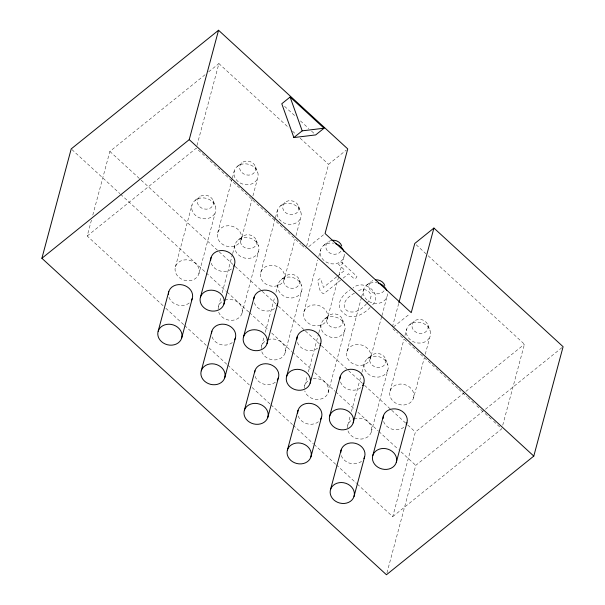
<?xml version="1.0" encoding="UTF-8"?>
<svg xmlns="http://www.w3.org/2000/svg" width="605" height="605" viewBox="0 0 605 605"><rect width="100%" height="100%" fill="white"/><g stroke="black" fill="none" stroke-linecap="round" stroke-linejoin="round"><path stroke-width="0.45" stroke-dasharray="3.02 2.27" d="M163.055 305.691L87.196 236.01L91.582 219.638M92.799 215.093L109.86 151.409L205.738 74.196M196.973 145.465L218.912 63.585L289.024 127.98M175.42 266.828L192.019 204.891M198.901 273.755A12.244 10.345 15 0 0 183.912 259.991A12.244 10.345 15 0 0 178.672 277.128A12.244 10.345 15 0 0 198.901 273.755L215.493 211.818A12.244 10.345 15 0 0 200.505 198.054A12.244 10.345 15 0 0 195.264 215.191A12.244 10.345 15 0 0 215.493 211.818M217.709 232.774L232.108 179.035M232.35 178.12L234.309 170.837M218.511 306.402L221.196 296.382M222.171 292.737L232.426 254.486M232.668 253.571L235.111 244.465M241.183 239.693A12.244 10.345 15 0 0 226.202 225.93A12.244 10.345 15 0 0 220.954 243.074A12.244 10.345 15 0 0 241.183 239.693L257.783 177.757A12.244 10.345 15 0 0 242.794 163.993A12.244 10.345 15 0 0 237.553 181.137A12.244 10.345 15 0 0 257.783 177.757M241.985 313.329L258.585 251.393A12.244 10.345 15 0 0 243.596 237.629A12.244 10.345 15 0 0 238.355 254.766A12.244 10.345 15 0 0 258.585 251.393M260.8 272.348L275.199 218.609M275.441 217.694L277.392 210.411M261.602 345.977L264.287 335.964M265.262 332.319L274.783 296.798M276.001 292.238L278.202 284.04M284.274 279.276A12.244 10.345 15 0 0 269.293 265.512A12.244 10.345 15 0 0 264.045 282.648A12.244 10.345 15 0 0 284.274 279.276L295.013 239.194M295.989 235.557L300.874 217.339A12.244 10.345 15 0 0 285.885 203.575A12.244 10.345 15 0 0 280.644 220.712A12.244 10.345 15 0 0 300.874 217.339M306.652 246.197L328.591 164.326L346.317 150.048M285.076 352.904L301.676 290.967A12.244 10.345 15 0 0 286.687 277.203A12.244 10.345 15 0 0 281.446 294.348A12.244 10.345 15 0 0 301.676 290.967M303.891 311.923L317.799 260.006M318.774 256.361L320.484 249.986M304.693 385.559L307.378 375.539M308.353 371.893L318.601 333.642M318.85 332.727L321.285 323.622M327.365 318.85A12.244 10.345 15 0 0 312.384 305.086A12.244 10.345 15 0 0 307.136 322.223A12.244 10.345 15 0 0 327.365 318.85L338.838 276.039M339.08 275.131L343.965 256.913M328.167 392.486L344.767 330.549A12.244 10.345 15 0 0 329.778 316.786A12.244 10.345 15 0 0 324.537 333.922A12.244 10.345 15 0 0 344.767 330.549M346.983 351.505L361.382 297.766M361.624 296.851L363.575 289.568M347.784 425.133L350.469 415.113M351.445 411.476L361.692 373.217M361.941 372.309L364.376 363.197M370.457 358.425A12.244 10.345 15 0 0 355.468 344.661A12.244 10.345 15 0 0 350.227 361.805A12.244 10.345 15 0 0 370.457 358.425L381.687 316.528M381.929 315.621L387.056 296.488M398.68 303.521L392.101 328.084L397.651 333.181M371.258 432.061L387.858 370.124A12.244 10.345 15 0 0 372.869 356.36A12.244 10.345 15 0 0 367.628 373.497A12.244 10.345 15 0 0 387.858 370.124M390.074 391.08L403.981 339.163M404.957 335.518L406.666 329.143M413.548 398.007A12.244 10.345 15 0 0 398.559 384.243A12.244 10.345 15 0 0 393.318 401.38A12.244 10.345 15 0 0 413.548 398.007L424.286 357.926M425.262 354.288L430.14 336.07A12.244 10.345 15 0 0 415.159 322.306A12.244 10.345 15 0 0 409.91 339.443A12.244 10.345 15 0 0 430.14 336.07M357.23 484.038L392.728 516.64L415.393 432.03L465.162 391.949M386.943 572.927L415.764 465.366L484.666 409.88M502.747 425.179L524.444 344.215L426.57 254.312M372.635 304.822C383.358 293.259 363.295 278.285 352.942 288.071M367.114 303.135L370.396 298.802L371.024 296.374L370.525 293.992C367.984 288.789 361.223 288.381 356.92 291.565M370.215 307.446C363.56 314.313 351.513 321.285 343.277 312.8C334.02 305.472 342.627 294.083 350.325 289.765M366.532 303.763C350.809 322.526 331.487 305.154 355.498 292.57M208.665 71.836L218.912 63.585M87.196 236.01L196.239 148.195L301.056 244.465M308.754 246.643L323.645 234.649M336.69 276.787L323.448 287.451L320.741 278.95L319.561 278.837L318.086 279.986L317.701 281.348L320.136 290.725L320.907 291.86L323.153 293.667L323.932 293.614L342.052 279.018M337.424 276.198L344.782 270.276L338.596 264.423L339.541 262.842L341.447 262.184L356.965 276.44L356.065 278.02L354.175 278.739L348.578 273.762L342.778 278.436M393.515 326.942L409.827 313.806M465.895 391.359L524.444 344.215M485.399 409.29L562.37 347.3M392.728 516.64L501.779 428.816L493.446 421.171M237.394 166.352L241.909 162.775M195.105 200.406L199.62 196.837M280.478 205.927L284.993 202.357M238.196 239.981L242.711 236.411M323.569 245.501L328.084 241.932M281.287 279.563L285.802 275.986M366.66 285.084L371.175 281.507M324.378 319.137L328.886 315.568M409.751 324.658L414.266 321.089M367.462 358.712L371.977 355.143M284.547 106.306L295.626 116.478M300.473 120.932L308.784 128.562M311.552 131.111L314.32 133.652M292.495 131.172L295.966 134.355M300.125 138.182L328.591 164.326M416.157 244.753L425.875 253.677M301.751 245.101L305.918 248.927M400.427 335.737L408.065 342.748M408.761 343.383L458.045 388.652M458.741 389.287L467.068 396.94M467.763 397.576L474.01 403.316M476.785 405.864L484.423 412.882M485.119 413.517L492.75 420.528M109.86 151.409L140.489 179.534M141.184 180.177L218.435 251.128M219.131 251.771L234.445 265.829M235.141 266.472L261.587 290.763M262.283 291.398L277.597 305.464M278.292 306.1L304.738 330.39M305.434 331.033L320.741 345.092M321.437 345.735L347.89 370.026M348.586 370.668L363.892 384.727M364.588 385.37L391.034 409.661M391.73 410.296L407.044 424.362M407.74 424.997L415.393 432.03M71.904 149.548L119.934 193.66M120.629 194.296L205.549 272.295M206.245 272.938L226.429 291.474M227.125 292.117L248.7 311.93M249.404 312.573L268.892 330.474M271.675 333.03L291.86 351.573M292.555 352.208L312.044 370.109M314.827 372.665L335.019 391.208M335.714 391.851L355.203 409.751M357.986 412.308L378.17 430.843M378.866 431.486L398.355 449.386M401.145 451.943L415.764 465.366M165.838 308.248L183.935 324.87M184.631 325.505L206.207 345.326M208.99 347.883L227.087 364.497M227.782 365.14L249.358 384.954M252.141 387.51L270.231 404.132M270.934 404.775L292.502 424.589M293.198 425.224L313.382 443.767M314.078 444.403L335.654 464.224M336.35 464.859L356.534 483.395M427.886 325.104L430.087 330.655M385.604 359.158L387.797 364.709M298.62 206.373L300.814 211.924M342.513 319.584L344.706 325.135M255.529 166.798L257.722 172.349M299.422 280.009L301.615 285.56M256.331 240.427L258.524 245.978M213.24 200.852L215.433 206.403M317.64 348.109A12.244 10.345 15 0 1 297.312 342.112M275.351 382.163A12.244 10.345 15 0 1 255.023 376.166M232.267 342.589A12.244 10.345 15 0 1 211.931 336.592M274.549 308.535A12.244 10.345 15 0 1 254.221 302.538M189.176 303.014A12.244 10.345 15 0 1 168.84 297.01M360.731 387.684A12.244 10.345 15 0 1 340.403 381.687M318.442 421.745A12.244 10.345 15 0 1 298.114 415.741M361.533 461.32A12.244 10.345 15 0 1 341.205 455.323M403.822 427.266A12.244 10.345 15 0 1 383.494 421.269M231.458 268.953A12.244 10.345 15 0 1 211.13 262.956M224.78 300.148A12.244 10.345 15 0 1 241.403 306.591A12.244 10.345 15 0 1 234.256 320.015A12.244 10.345 15 0 1 218.571 311.817M218.125 309.079A12.244 10.345 15 0 1 224.092 300.42M354.054 418.879A12.244 10.345 15 0 1 370.676 425.323A12.244 10.345 15 0 1 363.529 438.746A12.244 10.345 15 0 1 347.845 430.548M347.399 427.811A12.244 10.345 15 0 1 353.358 419.152M313.186 378.722A12.244 10.345 15 0 1 328.107 387.071A12.244 10.345 15 0 1 319.674 399.323A12.244 10.345 15 0 1 304.754 390.966M304.307 388.236A12.244 10.345 15 0 1 310.274 379.577M387.434 293.811A12.244 10.345 15 0 1 374.631 303.407A12.244 10.345 15 0 1 363.28 290.884A12.244 10.345 15 0 1 377.573 282.928M384.046 290.793A8.198 6.935 15 0 1 371.288 291.413A8.198 6.935 15 0 1 372.846 280.508M267.871 339.723A12.244 10.345 15 0 1 284.494 346.166A12.244 10.345 15 0 1 277.347 359.597A12.244 10.345 15 0 1 261.662 351.392M261.216 348.661A12.244 10.345 15 0 1 267.183 339.995M344.343 254.236A12.244 10.345 15 0 1 331.812 263.863A12.244 10.345 15 0 1 320.136 251.756A12.244 10.345 15 0 1 333.695 243.187M340.955 251.211A8.198 6.935 15 0 1 327.713 251.355A8.198 6.935 15 0 1 331.033 240.495M242.015 172.682A8.198 6.935 15 0 0 255.567 170.421A8.198 6.935 15 0 0 245.524 161.202A8.198 6.935 15 0 0 242.015 172.682M199.726 206.736A8.198 6.935 15 0 0 213.278 204.475A8.198 6.935 15 0 0 203.242 195.256A8.198 6.935 15 0 0 199.726 206.736M285.106 212.264A8.198 6.935 15 0 0 298.658 210.003A8.198 6.935 15 0 0 288.615 200.777A8.198 6.935 15 0 0 285.106 212.264M242.817 246.318A8.198 6.935 15 0 0 256.369 244.057A8.198 6.935 15 0 0 246.333 234.831A8.198 6.935 15 0 0 242.817 246.318M414.372 330.995A8.198 6.935 15 0 0 427.932 328.734A8.198 6.935 15 0 0 417.889 319.508A8.198 6.935 15 0 0 414.372 330.995M372.09 365.049A8.198 6.935 15 0 0 385.642 362.788A8.198 6.935 15 0 0 375.599 353.562A8.198 6.935 15 0 0 372.09 365.049M328.999 325.467A8.198 6.935 15 0 0 342.551 323.206A8.198 6.935 15 0 0 332.508 313.987A8.198 6.935 15 0 0 328.999 325.467M285.908 285.893A8.198 6.935 15 0 0 299.46 283.632A8.198 6.935 15 0 0 289.417 274.413A8.198 6.935 15 0 0 285.908 285.893"/><path stroke-width="0.91" d="M41.896 258.29L71.209 148.906L218.549 30.25L347.731 148.906L325.066 233.507L411.249 312.664L433.914 228.055L563.104 346.71L533.792 456.094L386.451 574.75L41.896 258.29L189.236 139.634L218.549 30.25M158.162 331.238L168.78 291.602M181.636 338.165A12.244 10.345 15 0 0 166.655 324.401A12.244 10.345 15 0 0 161.406 341.545A12.244 10.345 15 0 0 181.636 338.165L192.261 298.53M200.452 297.184L211.069 257.548M201.253 370.82L211.871 331.177M223.926 304.111A12.244 10.345 15 0 0 208.937 290.347A12.244 10.345 15 0 0 203.696 307.484A12.244 10.345 15 0 0 223.926 304.111L234.551 264.468M224.727 377.747A12.244 10.345 15 0 0 209.746 363.983A12.244 10.345 15 0 0 204.498 381.12A12.244 10.345 15 0 0 224.727 377.747L235.353 338.104M243.543 336.766L254.16 297.123M244.344 410.394L254.962 370.752M267.017 343.685A12.244 10.345 15 0 0 252.028 329.922A12.244 10.345 15 0 0 246.787 347.066A12.244 10.345 15 0 0 267.017 343.685L277.635 304.05M267.818 417.321A12.244 10.345 15 0 0 252.829 403.558A12.244 10.345 15 0 0 247.589 420.694A12.244 10.345 15 0 0 267.818 417.321L278.444 377.679M286.626 376.34L297.252 336.698M287.435 449.969L298.053 410.334M310.108 383.267A12.244 10.345 15 0 0 295.119 369.504A12.244 10.345 15 0 0 289.878 386.64A12.244 10.345 15 0 0 310.108 383.267L320.726 343.625M310.909 456.896A12.244 10.345 15 0 0 295.921 443.132A12.244 10.345 15 0 0 290.68 460.276A12.244 10.345 15 0 0 310.909 456.896L321.527 417.261M329.717 415.915L340.343 376.28M330.519 489.551L341.144 449.908M353.199 422.842A12.244 10.345 15 0 0 338.21 409.078A12.244 10.345 15 0 0 332.969 426.215A12.244 10.345 15 0 0 353.199 422.842L363.817 383.199M398.922 302.613L414.773 243.475L433.914 228.055M354.001 496.478A12.244 10.345 15 0 0 339.012 482.714A12.244 10.345 15 0 0 333.771 499.851A12.244 10.345 15 0 0 354.001 496.478L364.618 456.836M372.809 455.497L383.434 415.854M396.29 462.417A12.244 10.345 15 0 0 381.301 448.653A12.244 10.345 15 0 0 376.06 465.797A12.244 10.345 15 0 0 396.29 462.417L406.908 422.782M290.105 97.057L281.779 103.757L293.864 137.554L315.704 134.923L324.03 128.222L290.105 97.057L302.19 130.846L293.864 137.554M302.19 130.846L324.03 128.222M189.236 139.634L533.792 456.094M296.866 339.382A12.244 10.345 15 0 1 311.507 330.126A12.244 10.345 15 0 1 320.022 345.296M254.614 372.529A12.244 10.345 15 0 1 270.238 364.482A12.244 10.345 15 0 1 277.256 380.121M211.523 332.954A12.244 10.345 15 0 1 226.641 324.749A12.244 10.345 15 0 1 234.642 339.776M253.813 298.893A12.244 10.345 15 0 1 268.93 290.687A12.244 10.345 15 0 1 276.931 305.714M168.402 294.28A12.244 10.345 15 0 1 183.035 285.031A12.244 10.345 15 0 1 191.558 300.193M339.957 378.957A12.244 10.345 15 0 1 355.105 369.844A12.244 10.345 15 0 1 362.637 385.65M297.668 413.011A12.244 10.345 15 0 1 312.823 403.898A12.244 10.345 15 0 1 320.348 419.704M340.759 452.585A12.244 10.345 15 0 1 355.4 443.336A12.244 10.345 15 0 1 363.915 458.507M383.048 418.531A12.244 10.345 15 0 1 397.682 409.283A12.244 10.345 15 0 1 406.205 424.445M210.684 260.226A12.244 10.345 15 0 1 225.325 250.969A12.244 10.345 15 0 1 233.84 266.139M378.344 283.132A12.244 10.345 15 0 1 386.754 290.415M375.486 279.843A8.198 6.935 15 0 1 384.803 285.53M335.253 243.558A12.244 10.345 15 0 1 343.905 251.506M331.706 240.359A8.198 6.935 15 0 1 341.712 245.955"/></g></svg>
